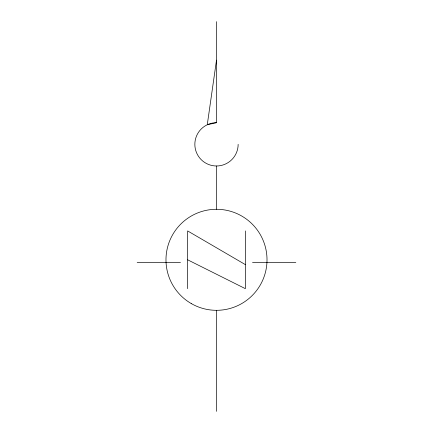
<?xml version="1.0" encoding="UTF-8"?>
<svg xmlns="http://www.w3.org/2000/svg" width="433" height="433" viewBox="0 0 433 433"><rect width="100%" height="100%" fill="white"/><g stroke="black" fill="none" stroke-linecap="round" stroke-linejoin="round"><path stroke-width="0.65" d="M216.5 60.138L207.272 124.747L216.5 122.685L216.5 21.65M137.18 262.322L180.48 262.322M252.52 262.322L295.82 262.322M187.635 259.8L245.365 288.665L245.365 230.935M245.365 264.612L187.635 230.935L187.635 288.665M216.5 122.685A21.65 21.65 0 0 0 194.85 144.335A21.65 21.65 0 0 0 216.5 165.985L216.5 209.285M216.5 310.315L216.5 411.35M238.15 144.335A21.65 21.65 0 0 1 216.5 165.985M191.24 303.549A50.515 50.515 0 0 0 267.015 259.8A50.515 50.515 0 0 0 191.24 216.051A50.515 50.515 0 0 0 191.24 303.549"/></g></svg>
